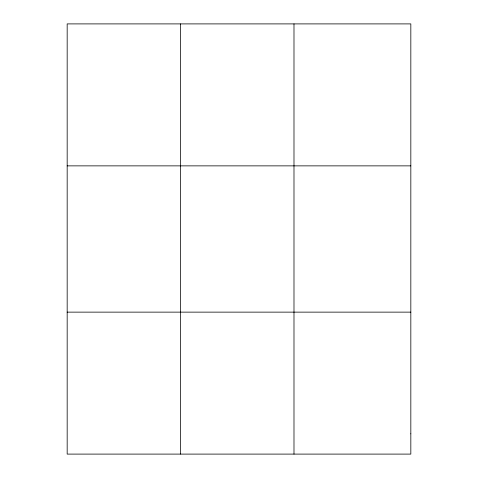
<?xml version="1.0" encoding="UTF-8"?>
<svg xmlns="http://www.w3.org/2000/svg" width="478" height="478" viewBox="0 0 478 478"><rect width="100%" height="100%" fill="white"/><g stroke="black" fill="none" stroke-linecap="round" stroke-linejoin="round"><path stroke-width="0.72" d="M180.576 454.1L180.576 23.9M293.988 454.1L293.988 23.9M67.171 165.866L410.829 165.866M67.171 312.134L410.829 312.134M410.829 433.821L410.829 454.1L67.171 454.1L67.171 23.9L410.829 23.9L410.829 433.821"/></g></svg>
